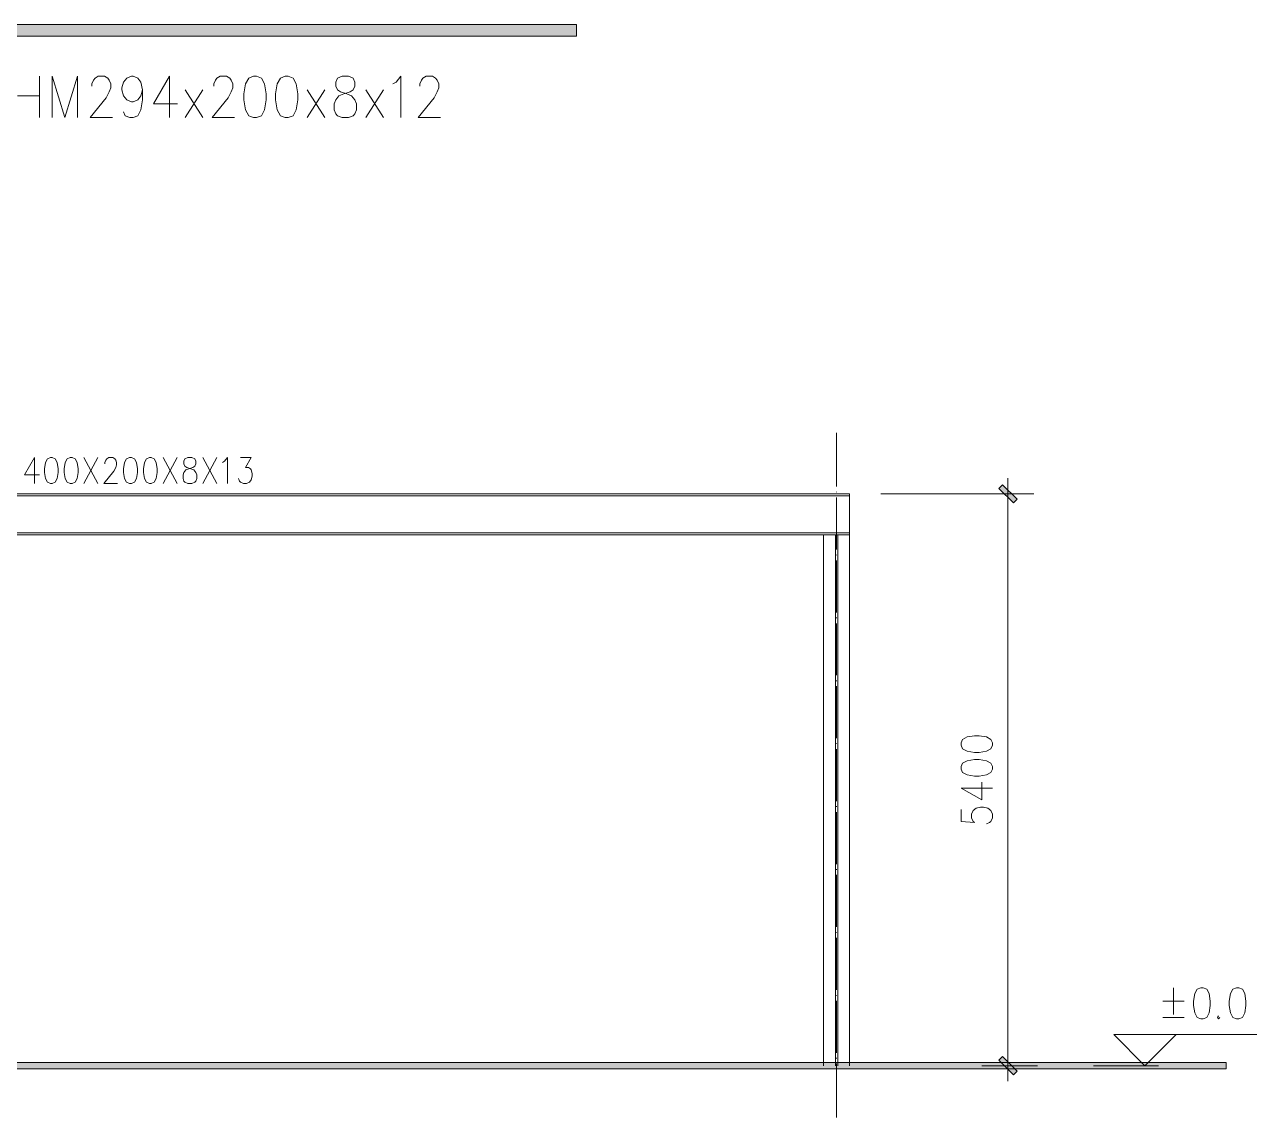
# Model space of a CAD drawing. Header units: millimetres. Extents: x 0 to 586, y 0 to 414.
# Drawn here: x 123.5 to 239.7, y 197.8 to 301.5 of the extents above; entities that cross this region are included whole.
import ezdxf

# ---------------------------------------------------------------- set-up
doc = ezdxf.new("R2010")
doc.units = ezdxf.units.MM

msp = doc.modelspace()

# ---------------------------------------------------------------- hatches: boundary and pattern name
h = msp.add_hatch(color=0)
h.dxf.hatch_style = 2
h.paths.add_polyline_path([(83.34375, 300.372639), (83.34375, 301.476833), (175.895, 301.476833), (175.895, 300.372639)])
h = msp.add_hatch(color=0)
h.dxf.hatch_style = 2
h.paths.add_polyline_path([(217.663889, 256.458861), (217.314639, 256.113139), (215.935278, 257.4925), (216.284528, 257.84175)])
h = msp.add_hatch(color=0)
h.dxf.hatch_style = 2
h.paths.add_polyline_path([(215.935278, 203.267028), (216.284528, 203.616278), (217.663889, 202.236917), (217.314639, 201.887667)])
h = msp.add_hatch(color=0)
h.dxf.hatch_style = 2
h.paths.add_polyline_path([(36.247917, 202.455639), (36.247917, 203.048306), (237.486472, 203.048306), (237.486472, 202.455639)])

# ---------------------------------------------------------------- linework, layer by layer
at = {"color": 0, "lineweight": 0}
for points in [[(83.34375, 300.372639), (83.34375, 301.476833), (175.895, 301.476833), (175.895, 300.372639)], [(145.242139, 296.587333), (144.790583, 296.396833), (144.490722, 295.835917), (144.339028, 294.894), (144.339028, 294.333083), (144.490722, 293.394694), (144.790583, 292.83025), (145.242139, 292.643278), (145.542, 292.643278), (145.993556, 292.83025), (146.293417, 293.394694), (146.445111, 294.333083), (146.445111, 294.894), (146.293417, 295.835917), (145.993556, 296.396833), (145.542, 296.587333)], [(148.247806, 296.587333), (147.79625, 296.396833), (147.496389, 295.835917), (147.344694, 294.894), (147.344694, 294.333083), (147.496389, 293.394694), (147.79625, 292.83025), (148.247806, 292.643278), (148.547667, 292.643278), (148.999222, 292.83025), (149.299083, 293.394694), (149.44725, 294.333083), (149.44725, 294.894), (149.299083, 295.835917), (148.999222, 296.396833), (148.547667, 296.587333)], [(153.655889, 296.587333), (153.204333, 296.396833), (153.052639, 296.022889), (153.052639, 295.645417), (153.204333, 295.271472), (153.504194, 295.0845), (154.103917, 294.894), (154.555472, 294.707028), (154.855333, 294.333083), (155.007028, 293.955611), (155.007028, 293.394694), (154.855333, 293.017222), (154.707167, 292.83025), (154.255611, 292.643278), (153.655889, 292.643278), (153.204333, 292.83025), (153.052639, 293.017222), (152.904472, 293.394694), (152.904472, 293.955611), (153.052639, 294.333083), (153.356028, 294.707028), (153.804056, 294.894), (154.407306, 295.0845), (154.707167, 295.271472), (154.855333, 295.645417), (154.855333, 296.022889), (154.707167, 296.396833), (154.255611, 296.587333)], [(125.980472, 260.417028), (125.69825, 260.297083), (125.511278, 259.947833), (125.416028, 259.358694), (125.416028, 259.009444), (125.511278, 258.420306), (125.69825, 258.067528), (125.980472, 257.951111), (126.167444, 257.951111), (126.449667, 258.067528), (126.636639, 258.420306), (126.731889, 259.009444), (126.731889, 259.358694), (126.636639, 259.947833), (126.449667, 260.297083), (126.167444, 260.417028)], [(127.85725, 260.417028), (127.578556, 260.297083), (127.388056, 259.947833), (127.296333, 259.358694), (127.296333, 259.009444), (127.388056, 258.420306), (127.578556, 258.067528), (127.85725, 257.951111), (128.04775, 257.951111), (128.326444, 258.067528), (128.516944, 258.420306), (128.608667, 259.009444), (128.608667, 259.358694), (128.516944, 259.947833), (128.326444, 260.297083), (128.04775, 260.417028)], [(133.491111, 260.417028), (133.212417, 260.297083), (133.021917, 259.947833), (132.930194, 259.358694), (132.930194, 259.009444), (133.021917, 258.420306), (133.212417, 258.067528), (133.491111, 257.951111), (133.681611, 257.951111), (133.960306, 258.067528), (134.150806, 258.420306), (134.242528, 259.009444), (134.242528, 259.358694), (134.150806, 259.947833), (133.960306, 260.297083), (133.681611, 260.417028)], [(135.371417, 260.417028), (135.089194, 260.297083), (134.902222, 259.947833), (134.806972, 259.358694), (134.806972, 259.009444), (134.902222, 258.420306), (135.089194, 258.067528), (135.371417, 257.951111), (135.558389, 257.951111), (135.840611, 258.067528), (136.027583, 258.420306), (136.122833, 259.009444), (136.122833, 259.358694), (136.027583, 259.947833), (135.840611, 260.297083), (135.558389, 260.417028)], [(139.03325, 260.417028), (138.751028, 260.297083), (138.655778, 260.06425), (138.655778, 259.827889), (138.751028, 259.595056), (138.938, 259.478639), (139.315472, 259.358694), (139.594167, 259.242278), (139.784667, 259.009444), (139.876389, 258.773083), (139.876389, 258.420306), (139.784667, 258.187472), (139.689417, 258.067528), (139.407194, 257.951111), (139.03325, 257.951111), (138.751028, 258.067528), (138.655778, 258.187472), (138.564056, 258.420306), (138.564056, 258.773083), (138.655778, 259.009444), (138.84275, 259.242278), (139.124972, 259.358694), (139.502444, 259.478639), (139.689417, 259.595056), (139.784667, 259.827889), (139.784667, 260.06425), (139.689417, 260.297083), (139.407194, 260.417028)], [(217.663889, 256.458861), (217.314639, 256.113139), (215.935278, 257.4925), (216.284528, 257.84175)], [(212.365167, 233.129667), (212.50275, 232.794528), (212.926083, 232.56875), (213.631639, 232.455861), (214.054972, 232.455861), (214.757, 232.56875), (215.180333, 232.794528), (215.321444, 233.129667), (215.321444, 233.355444), (215.180333, 233.694111), (214.757, 233.919889), (214.054972, 234.032778), (213.631639, 234.032778), (212.926083, 233.919889), (212.50275, 233.694111), (212.365167, 233.355444)], [(212.365167, 230.878944), (212.50275, 230.540278), (212.926083, 230.3145), (213.631639, 230.201611), (214.054972, 230.201611), (214.757, 230.3145), (215.180333, 230.540278), (215.321444, 230.878944), (215.321444, 231.104722), (215.180333, 231.439861), (214.757, 231.665639), (214.054972, 231.778528), (213.631639, 231.778528), (212.926083, 231.665639), (212.50275, 231.439861), (212.365167, 231.104722)], [(235.087583, 210.146194), (234.748917, 210.005083), (234.523139, 209.58175), (234.41025, 208.876194), (234.41025, 208.456389), (234.523139, 207.750833), (234.748917, 207.3275), (235.087583, 207.186389), (235.313361, 207.186389), (235.6485, 207.3275), (235.874278, 207.750833), (235.987167, 208.456389), (235.987167, 208.876194), (235.874278, 209.58175), (235.6485, 210.005083), (235.313361, 210.146194)], [(238.467194, 210.146194), (238.128528, 210.005083), (237.90275, 209.58175), (237.789861, 208.876194), (237.789861, 208.456389), (237.90275, 207.750833), (238.128528, 207.3275), (238.467194, 207.186389), (238.692972, 207.186389), (239.031639, 207.3275), (239.253889, 207.750833), (239.366778, 208.456389), (239.366778, 208.876194), (239.253889, 209.58175), (239.031639, 210.005083), (238.692972, 210.146194)], [(215.935278, 203.267028), (216.284528, 203.616278), (217.663889, 202.236917), (217.314639, 201.887667)], [(36.247917, 202.455639), (36.247917, 203.048306), (237.486472, 203.048306), (237.486472, 202.455639)]]:
    msp.add_lwpolyline(points, close=True, dxfattribs=at)
for points in [[(124.960944, 296.587333), (124.960944, 292.643278)], [(126.160389, 292.643278), (126.160389, 296.587333), (127.363361, 292.643278), (128.566333, 296.587333), (128.566333, 292.643278)], [(129.917472, 295.645417), (129.917472, 295.835917), (130.069167, 296.209861), (130.217333, 296.396833), (130.517194, 296.587333), (131.120444, 296.587333), (131.420306, 296.396833), (131.572, 296.209861), (131.720167, 295.835917), (131.720167, 295.458444), (131.572, 295.0845), (131.268611, 294.520056), (129.765778, 292.643278), (131.871861, 292.643278)], [(134.725833, 295.271472), (134.574139, 294.707028), (134.274278, 294.333083), (133.822722, 294.142583), (133.674556, 294.142583), (133.223, 294.333083), (132.923139, 294.707028), (132.771444, 295.271472), (132.771444, 295.458444), (132.923139, 296.022889), (133.223, 296.396833), (133.674556, 296.587333), (133.822722, 296.587333), (134.274278, 296.396833), (134.574139, 296.022889), (134.725833, 295.271472), (134.725833, 294.333083), (134.574139, 293.394694), (134.274278, 292.83025), (133.822722, 292.643278), (133.522861, 292.643278), (133.071306, 292.83025), (132.923139, 293.204194)], [(137.279944, 296.587333), (135.777111, 293.955611), (138.031361, 293.955611)], [(137.279944, 296.587333), (137.279944, 292.643278)], [(141.485056, 295.645417), (141.485056, 295.835917), (141.63675, 296.209861), (141.784917, 296.396833), (142.088306, 296.587333), (142.688028, 296.587333), (142.987889, 296.396833), (143.139583, 296.209861), (143.28775, 295.835917), (143.28775, 295.458444), (143.139583, 295.0845), (142.836194, 294.520056), (141.336889, 292.643278), (143.439444, 292.643278)], [(158.460722, 295.835917), (158.764111, 296.022889), (159.212139, 296.587333), (159.212139, 292.643278)], [(161.014833, 295.645417), (161.014833, 295.835917), (161.166528, 296.209861), (161.318222, 296.396833), (161.618083, 296.587333), (162.217806, 296.587333), (162.517667, 296.396833), (162.669361, 296.209861), (162.817528, 295.835917), (162.817528, 295.458444), (162.669361, 295.0845), (162.3695, 294.520056), (160.866667, 292.643278), (162.969222, 292.643278)], [(138.782778, 292.643278), (140.433778, 295.271472)], [(140.433778, 292.643278), (138.782778, 295.271472)], [(150.350361, 292.643278), (152.001361, 295.271472)], [(152.001361, 292.643278), (150.350361, 295.271472)], [(155.906611, 292.643278), (157.561139, 295.271472)], [(157.561139, 292.643278), (155.906611, 295.271472)], [(122.858389, 294.707028), (124.960944, 294.707028)], [(200.550639, 262.763), (200.550639, 257.661833)], [(124.477639, 260.417028), (123.53925, 258.773083), (124.946833, 258.773083)], [(124.477639, 260.417028), (124.477639, 257.951111)], [(129.173111, 257.951111), (130.488972, 260.417028)], [(129.173111, 260.417028), (130.488972, 257.951111)], [(131.145139, 259.827889), (131.145139, 259.947833), (131.240389, 260.180667), (131.332111, 260.297083), (131.519083, 260.417028), (131.896556, 260.417028), (132.083528, 260.297083), (132.178778, 260.180667), (132.2705, 259.947833), (132.2705, 259.711472), (132.178778, 259.478639), (131.991806, 259.125861), (131.049889, 257.951111), (132.36575, 257.951111)], [(136.68375, 257.951111), (137.999611, 260.417028)], [(136.68375, 260.417028), (137.999611, 257.951111)], [(140.440833, 257.951111), (141.756694, 260.417028)], [(140.440833, 260.417028), (141.756694, 257.951111)], [(142.317611, 259.947833), (142.508111, 260.06425), (142.786806, 260.417028), (142.786806, 257.951111)], [(144.007417, 260.417028), (145.041056, 260.417028), (144.476611, 259.478639), (144.758833, 259.478639), (144.949333, 259.358694), (145.041056, 259.242278), (145.136306, 258.8895), (145.136306, 258.656667), (145.041056, 258.303889), (144.854083, 258.067528), (144.571861, 257.951111), (144.289639, 257.951111), (144.007417, 258.067528), (143.915694, 258.187472), (143.820444, 258.420306)], [(216.799583, 255.495778), (216.799583, 258.455583)], [(201.781833, 256.977444), (61.291611, 256.977444)], [(201.781833, 256.779889), (61.291611, 256.779889)], [(200.550639, 257.167944), (200.550639, 257.118556)], [(201.781833, 253.093361), (201.781833, 256.977444)], [(204.741639, 256.977444), (219.2655, 256.977444)], [(216.799583, 202.762556), (216.799583, 256.966861)], [(200.550639, 256.624667), (200.550639, 251.696361)], [(201.781833, 253.287389), (61.291611, 253.287389)], [(201.781833, 253.093361), (61.291611, 253.093361)], [(199.319444, 202.751972), (199.319444, 253.093361)], [(199.319444, 253.093361), (201.781833, 253.093361)], [(200.451861, 202.751972), (200.451861, 253.093361)], [(200.649417, 202.751972), (200.649417, 253.093361)], [(201.781833, 202.751972), (201.781833, 253.093361)], [(200.550639, 251.202472), (200.550639, 251.153083)], [(200.550639, 250.659194), (200.550639, 245.730889)], [(200.550639, 245.237), (200.550639, 245.187611)], [(200.550639, 244.693722), (200.550639, 239.765417)], [(200.550639, 239.271528), (200.550639, 239.222139)], [(200.550639, 238.731778), (200.550639, 233.799944)], [(200.550639, 233.309583), (200.550639, 233.260194)], [(200.550639, 232.766306), (200.550639, 227.834472)], [(212.365167, 229.07625), (214.333667, 227.947361), (214.333667, 229.637167)], [(212.365167, 229.07625), (215.321444, 229.07625)], [(200.550639, 227.344111), (200.550639, 227.294722)], [(200.550639, 226.800833), (200.550639, 221.872528)], [(212.365167, 227.047778), (212.365167, 225.918889), (213.631639, 225.806), (213.490528, 225.918889), (213.349417, 226.257556), (213.349417, 226.596222), (213.490528, 226.934889), (213.77275, 227.160667), (214.196083, 227.273556), (214.474778, 227.273556), (214.898111, 227.160667), (215.180333, 226.934889), (215.321444, 226.596222), (215.321444, 226.257556), (215.180333, 225.918889), (215.039222, 225.806), (214.757, 225.693111)], [(200.550639, 221.378639), (200.550639, 221.32925)], [(200.550639, 220.835361), (200.550639, 215.907056)], [(200.550639, 215.413167), (200.550639, 215.363778)], [(200.550639, 214.869889), (200.550639, 209.941583)], [(200.550639, 209.447694), (200.550639, 209.398306)], [(232.494667, 210.146194), (232.494667, 207.609722)], [(200.550639, 208.907944), (200.550639, 203.976111)], [(231.482194, 208.876194), (233.507139, 208.876194)], [(231.482194, 207.3275), (233.507139, 207.3275)], [(236.777389, 207.468611), (236.6645, 207.3275), (236.777389, 207.186389), (236.890278, 207.3275)], [(229.788861, 202.751972), (226.832583, 205.70825)], [(226.832583, 205.70825), (232.748667, 205.70825)], [(232.748667, 205.70825), (229.788861, 202.751972)], [(232.748667, 205.70825), (242.608806, 205.70825)], [(200.550639, 203.48575), (200.550639, 203.436361)], [(216.799583, 204.230111), (216.799583, 201.273833)], [(200.550639, 202.942472), (200.550639, 197.837778)], [(219.586528, 202.751972), (214.333667, 202.751972)], [(231.083556, 202.751972), (224.906417, 202.751972)], [(231.083556, 202.751972), (224.906417, 202.751972)]]:
    msp.add_lwpolyline(points, dxfattribs=at)

doc.saveas('drawing.dxf')
